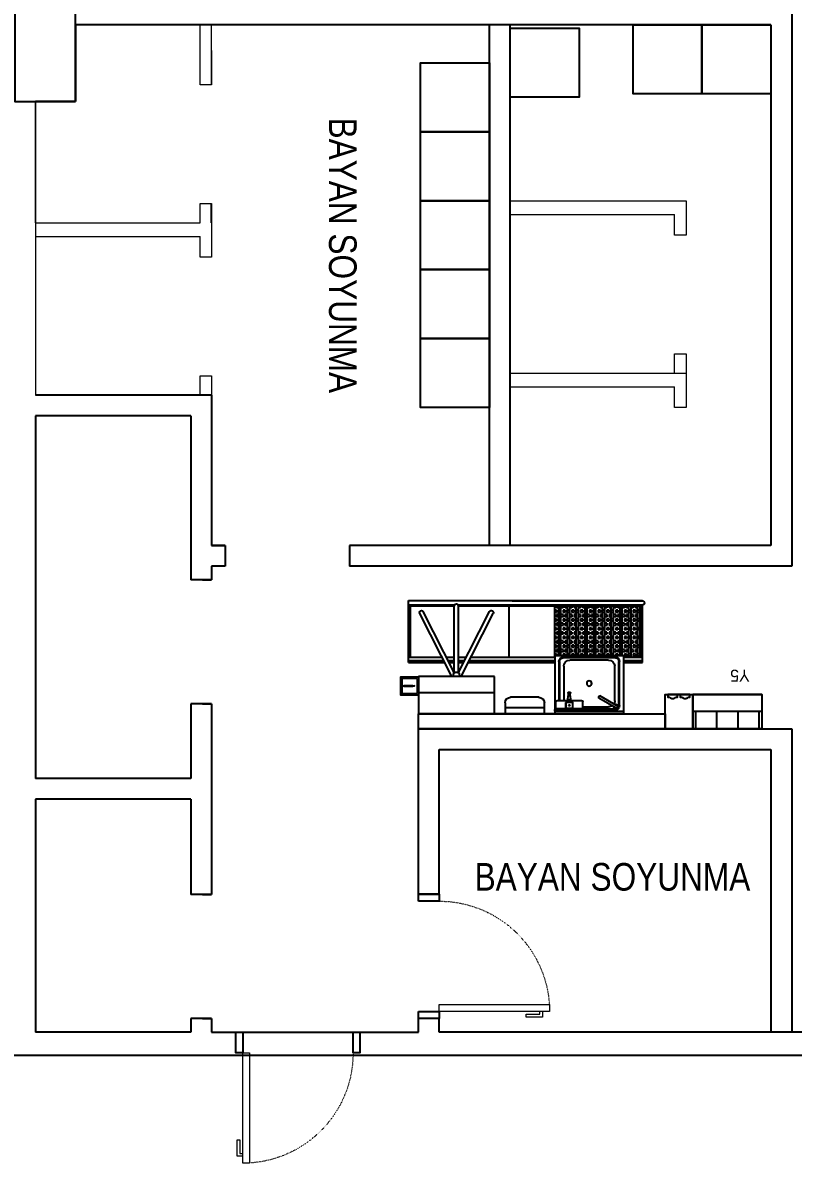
# Model space of a CAD drawing. Header units: millimetres. Extents: x -2535 to 6095, y 13368 to 17802.
# Drawn here: x 2771 to 3329, y 14390 to 15217 of the extents above; entities that cross this region are included whole.
import ezdxf
from ezdxf.enums import TextEntityAlignment as Align

# ---------------------------------------------------------------- set-up
doc = ezdxf.new("R2010")
doc.units = ezdxf.units.MM
doc.linetypes.add('DOT', pattern=[0.25, 0, -0.25])
for name, color, linetype, lineweight in [('KAPI', 32, 'Continuous', 0), ('kapi-acilis', 43, 'DOT', 0), ('Tezgah', 7, 'Continuous', 9), ('Yazı', 132, 'Continuous', 15)]:
    doc.layers.add(name, color=color, linetype=linetype, lineweight=lineweight)
for name, color, linetype in [('M-TEF-IS', 135, 'Continuous'), ('OC-Mutfak_Ekipman', 57, 'Continuous'), ('Soğuk Oda (Panel)', 155, 'Continuous')]:
    doc.layers.add(name, color=color, linetype=linetype)
doc.styles.add('TAKSİM', font='GOTHIC.TTF', dxfattribs={"height": 20})
doc.styles.add('yazı', font='swissck.ttf')

# ---------------------------------------------------------------- blocks, each defined once
blk = doc.blocks.new('J-K109l')
at = {"layer": 'KAPI', "linetype": 'Continuous'}
blk.add_lwpolyline([(5, 85), (1, 85), (1, 73), (3, 73), (3, 83), (5, 83)], dxfattribs=at)
blk.add_lwpolyline([(5, 10), (10, 10), (10, 90), (5, 90)], close=True, dxfattribs=at)
at = {"layer": 'kapi-acilis', "linetype": 'DOT'}
blk.add_arc((5, 10), 80, 0, 90, dxfattribs=at)
blk = doc.blocks.new('90')
at = {"linetype": 'Continuous', "ltscale": 5}
for p, q in [((-5892.45, 16570.68), (-5892.45, 16555.68)), ((-5892.45, 16555.68), (-5887.45, 16555.68)), ((-5807.45, 16555.68), (-5802.45, 16555.68))]:
    blk.add_line(p, q, dxfattribs=at)
for points in [[(-5887.45, 16555.68), (-5887.45, 16570.68), (-5892.45, 16570.68), (-5892.45, 16555.68)], [(-5802.45, 16555.68), (-5802.45, 16570.68), (-5807.45, 16570.68), (-5807.45, 16555.68)]]:
    blk.add_lwpolyline(points, dxfattribs=at)
blk.add_blockref('J-K109l', (-5892.45, 16560.68), dxfattribs=at)
blk = doc.blocks.new('önlük dolabı')
at = {"linetype": 'ByBlock'}
for p in [(1747.63, -2168.53), (1765.63, -2168.53)]:
    blk.add_line(p, (1763.63, -2168.53), dxfattribs=at)
blk.add_lwpolyline([(1745.63, -2143.53), (1765.63, -2143.53), (1765.63, -2168.53), (1745.63, -2168.53)], close=True, dxfattribs=at)
for points in [[(1749.13, -2166.53), (1747.63, -2166.53), (1747.63, -2168.53), (1754.63, -2168.53), (1754.63, -2166.53), (1753.13, -2166.53)], [(1758.13, -2166.53), (1756.63, -2166.53), (1756.63, -2168.53), (1763.63, -2168.53), (1763.63, -2166.53), (1762.13, -2166.53)]]:
    blk.add_lwpolyline(points, dxfattribs=at)
for centre in [(1751.13, -2168.03), (1760.13, -2168.03)]:
    blk.add_arc(centre, 2.5, 36.8699, 143.1301, dxfattribs=at)
blk = doc.blocks.new('bone+galoş+maske')
at = {"linetype": 'ByBlock'}
for p, q in [((1697.63, -2156.03), (1697.63, -2143.53)), ((1712.96, -2156.03), (1712.96, -2143.53)), ((1728.29, -2156.03), (1728.29, -2143.53)), ((1743.63, -2156.03), (1743.63, -2143.53)), ((1695.63, -2156.03), (1745.63, -2156.03)), ((1695.63, -2168.53), (1745.63, -2168.53))]:
    blk.add_line(p, q, dxfattribs=at)
blk.add_lwpolyline([(1695.63, -2143.53), (1745.63, -2143.53), (1745.63, -2168.53), (1695.63, -2168.53)], close=True, dxfattribs=at)
blk = doc.blocks.new('5454545')
at = {"layer": 'OC-Mutfak_Ekipman', "linetype": 'ByBlock'}
h = blk.add_hatch(dxfattribs=at)
h.set_pattern_fill('BOX', color=256, scale=0.25)
h.set_pattern_definition([(270, (-13758.788, 13930.6036), (-6.35, 4e-16), []), (270, (-13757.2005, 13930.6036), (-6.35, 4e-16), []), (360, (-13758.788, 13930.6036), (-8e-16, -6.35), [-1.5875, 1.5875]), (360, (-13758.788, 13929.016), (-8e-16, -6.35), [-1.5875, 1.5875]), (360, (-13758.788, 13927.4286), (-8e-16, -6.35), [1.5875, -1.5875]), (360, (-13758.788, 13925.841), (-8e-16, -6.35), [1.5875, -1.5875]), (270, (-13755.613, 13930.6036), (-6.35, 4e-16), [1.5875, -1.5875]), (270, (-13754.0255, 13930.6036), (-6.35, 4e-16), [1.5875, -1.5875])])
h.paths.add_polyline_path([(-6973.6, 14595.56), (-6973.6, 14558.56), (-6961.54, 14558.56), (-6961.54, 14559.45), (-6911.54, 14559.45), (-6911.54, 14595.56)])
for p, q in [((-6975.1, 14599.44), (-6975.1, 14599.56)), ((-6805.6, 14599.56), (-6975.1, 14599.56)), ((-6880.6, 14599.45), (-6975.1, 14599.45)), ((-6975.1, 14599.45), (-6880.6, 14599.45)), ((-6900.1, 14599.45), (-6900.1, 14599.56)), ((-6900.1, 14599.45), (-6805.6, 14599.45)), ((-6805.6, 14554.56), (-6805.6, 14599.56)), ((-6975.1, 14554.56), (-6975.1, 14596.27)), ((-6841.63, 14596.25), (-6975.1, 14596.25)), ((-6975.1, 14596.25), (-6841.63, 14596.25)), ((-6975.1, 14595.56), (-6841.75, 14595.56)), ((-6974.87, 14596.25), (-6841.63, 14596.25)), ((-6973.6, 14558.56), (-6973.6, 14595.56)), ((-6911.54, 14558.56), (-6911.54, 14595.56)), ((-6880.6, 14595.56), (-6841.75, 14595.56)), ((-6878.6, 14558.56), (-6878.6, 14595.56)), ((-6843.68, 14544.45), (-6866.87, 14590.12)), ((-6841.88, 14547.33), (-6864.27, 14591.62)), ((-6841.75, 14547.45), (-6841.75, 14595.76)), ((-6838.87, 14596.25), (-6805.6, 14596.25)), ((-6838.75, 14547.45), (-6838.75, 14595.76)), ((-6838.75, 14595.56), (-6805.6, 14595.56)), ((-6838.62, 14547.33), (-6816.23, 14591.62)), ((-6838.62, 14547.33), (-6816.23, 14591.62)), ((-6836.82, 14544.45), (-6813.63, 14590.12)), ((-6836.82, 14544.45), (-6813.63, 14590.12)), ((-6807.1, 14558.56), (-6807.1, 14595.56)), ((-6961.54, 14558.56), (-6975.1, 14558.56)), ((-6961.54, 14556.06), (-6975.1, 14556.06)), ((-6961.54, 14559.45), (-6911.54, 14559.45)), ((-6961.54, 14519.45), (-6961.54, 14559.45)), ((-6958.54, 14523.45), (-6958.54, 14555.45)), ((-6958.04, 14523.45), (-6958.04, 14555.45)), ((-6955.54, 14558.45), (-6917.54, 14558.45)), ((-6955.54, 14557.95), (-6917.54, 14557.95)), ((-6950.54, 14556.45), (-6922.54, 14556.45)), ((-6915.04, 14555.45), (-6915.04, 14526.95)), ((-6914.54, 14555.45), (-6914.54, 14526.95)), ((-6911.54, 14559.45), (-6911.54, 14519.45)), ((-6850.84, 14558.56), (-6911.54, 14558.56)), ((-6849.57, 14556.06), (-6911.54, 14556.06)), ((-6850.84, 14558.56), (-6880.6, 14558.56)), ((-6849.57, 14556.06), (-6880.6, 14556.06)), ((-6841.75, 14558.56), (-6847.56, 14558.56)), ((-6841.75, 14556.06), (-6846.29, 14556.06)), ((-6832.94, 14558.56), (-6838.75, 14558.56)), ((-6834.21, 14556.06), (-6838.75, 14556.06)), ((-6805.6, 14556.06), (-6830.93, 14556.06)), ((-6805.6, 14558.56), (-6829.66, 14558.56)), ((-6961.54, 14554.56), (-6975.1, 14554.56)), ((-6955.04, 14526.95), (-6955.04, 14551.95)), ((-6918.04, 14551.95), (-6918.04, 14526.95)), ((-6848.81, 14554.56), (-6911.54, 14554.56)), ((-6848.81, 14554.56), (-6880.6, 14554.56)), ((-6841.75, 14554.56), (-6845.53, 14554.56)), ((-6841.75, 14547.45), (-6838.75, 14547.45)), ((-6834.97, 14554.56), (-6838.75, 14554.56)), ((-6805.6, 14554.56), (-6831.69, 14554.56)), ((-6867.75, 14517.45), (-6867.75, 14544.45)), ((-6867.75, 14544.45), (-6812.75, 14544.45)), ((-6842.75, 14544.45), (-6842.39, 14546.62)), ((-6838.11, 14546.62), (-6837.75, 14544.45)), ((-6812.75, 14544.45), (-6812.75, 14517.45)), ((-6957.12, 14523.08), (-6944.26, 14530.51)), ((-6923.07, 14527.6), (-6922.94, 14530.45)), ((-6922.94, 14532.65), (-6922.94, 14532.65)), ((-6922.94, 14530.45), (-6921.14, 14530.45)), ((-6922.74, 14532.85), (-6921.34, 14532.85)), ((-6922.74, 14532.45), (-6921.34, 14532.45)), ((-6922.64, 14530.45), (-6922.64, 14532.45)), ((-6922.64, 14530.45), (-6921.44, 14530.45)), ((-6921.44, 14530.45), (-6921.44, 14532.45)), ((-6921.14, 14532.65), (-6921.14, 14532.65)), ((-6921.02, 14527.6), (-6921.14, 14530.45)), ((-6812.75, 14532.95), (-6867.75, 14532.95)), ((-6956.14, 14521.57), (-6943.43, 14528.91)), ((-6931.79, 14522.45), (-6950.54, 14522.45)), ((-6931.79, 14521.05), (-6931.79, 14526.25)), ((-6931.09, 14526.95), (-6912.99, 14526.95)), ((-6923.24, 14526.95), (-6920.84, 14526.95)), ((-6922.69, 14523.5), (-6922.69, 14523.7)), ((-6922.69, 14523.7), (-6921.39, 14523.7)), ((-6921.39, 14523.5), (-6922.69, 14523.5)), ((-6922.04, 14523.7), (-6922.04, 14523.5)), ((-6921.39, 14523.7), (-6921.39, 14523.5)), ((-6919.19, 14526.95), (-6916.79, 14526.95)), ((-6916.04, 14526.95), (-6913.94, 14526.95)), ((-6912.29, 14521.05), (-6912.29, 14526.25)), ((-6903.99, 14517.45), (-6903.99, 14525.45)), ((-6899.99, 14529.45), (-6879.49, 14529.45)), ((-6875.49, 14525.45), (-6875.49, 14517.45)), ((-6911.54, 14519.45), (-6961.54, 14519.45)), ((-6961.54, 14517.45), (-6961.54, 14519.45)), ((-6961.54, 14517.45), (-6812.75, 14517.45)), ((-6932.09, 14520.95), (-6955.54, 14520.95)), ((-6932.54, 14520.45), (-6955.54, 14520.45)), ((-6932.54, 14520.55), (-6911.54, 14520.55)), ((-6932.54, 14519.45), (-6932.54, 14520.55)), ((-6932.54, 14519.45), (-6911.54, 14519.45)), ((-6932.54, 14519.45), (-6911.54, 14519.45)), ((-6931.79, 14521.05), (-6912.29, 14521.05)), ((-6911.54, 14519.45), (-6911.54, 14520.55)), ((-6911.54, 14519.45), (-6911.54, 14517.45)), ((-6875.49, 14522), (-6903.99, 14522))]:
    blk.add_line(p, q, dxfattribs=at)
for points in [[(-6812.75, 14530.95), (-6800, 14530.95), (-6800, 14544.32), (-6812.75, 14544.32)], [(-6919.44, 14525.65), (-6919.44, 14521.55), (-6924.64, 14521.55), (-6924.64, 14525.65)]]:
    blk.add_lwpolyline(points, close=True, dxfattribs=at)
for points in [[(-6810.75, 14531.95), (-6802, 14531.95, 0.414214), (-6801, 14532.95), (-6801, 14542.32, 0.414214), (-6802, 14543.32), (-6810.75, 14543.32, 0.414214), (-6811.75, 14542.32), (-6811.75, 14532.95, 0.414214)], [(-6919.54, 14525.35), (-6919.54, 14521.85, -0.414214), (-6919.74, 14521.65), (-6924.34, 14521.65, -0.414214), (-6924.54, 14521.85), (-6924.54, 14525.35, -0.414214), (-6924.34, 14525.55), (-6919.74, 14525.55, -0.414214)]]:
    blk.add_lwpolyline(points, format="xyb", close=True, dxfattribs=at)
at = {"layer": 'OC-Mutfak_Ekipman'}
blk.add_lwpolyline([(-6991.54, 14506.56), (-6812.75, 14506.56), (-6812.75, 14517.45), (-6991.54, 14517.45)], close=True, dxfattribs=at)
at = {"layer": 'OC-Mutfak_Ekipman', "linetype": 'ByBlock'}
blk.add_circle((-6936.54, 14539.45), 1.86, dxfattribs=at)
for centre, radius, start, end in [((-6974.87, 14597.85), 1.6, 90, 270), ((-6840.25, 14595.66), 1.5, 356.18593, 183.81407), ((-6865.57, 14590.87), 1.5, 30, 210), ((-6814.93, 14590.87), 1.5, 330, 150), ((-6955.54, 14555.45), 3, 90, 180), ((-6955.54, 14555.45), 2.5, 90, 180), ((-6950.54, 14551.95), 4.5, 90, 180), ((-6922.54, 14551.95), 4.5, 0, 90), ((-6917.54, 14555.45), 3, 0, 90), ((-6917.54, 14555.45), 2.5, 0, 90), ((-6841.4, 14546.45), 1, 90, 170.53768), ((-6839.1, 14546.45), 1, 9.46232, 90), ((-6944.66, 14529.29), 1.28, 342.39839, 71.85469), ((-6922.74, 14532.65), 0.2, 90, 180), ((-6922.74, 14532.65), 0.2, 180, 270), ((-6921.34, 14532.65), 0.2, 0, 90), ((-6921.34, 14532.65), 0.2, 270, 0), ((-6955.54, 14523.45), 3, 180, 270), ((-6955.54, 14523.45), 2.5, 180, 270), ((-6955.63, 14522.98), 1.5, 63.90363, 349.94622), ((-6950.54, 14526.95), 4.5, 180, 210.74907), ((-6950.54, 14526.95), 4.5, 234.42539, 270), ((-6931.09, 14526.25), 0.7, 90, 180), ((-6921.73, 14526.9), 1.51, 150.13987, 177.96934), ((-6922.04, 14523.41), 4.36, 76.72672, 103.27328), ((-6922.35, 14526.9), 1.51, 2.03066, 29.86013), ((-6912.99, 14526.25), 0.7, 0, 90), ((-6899.99, 14525.45), 4, 90, 180), ((-6879.49, 14525.45), 4, 0, 90), ((-6931.57, 14519.9), 1.17, 100.99726, 146.38288), ((-6912.51, 14519.9), 1.17, 33.61712, 79.00274)]:
    blk.add_arc(centre, radius, start, end, dxfattribs=at)
at = {"layer": 'OC-Mutfak_Ekipman', "linetype": 'ByBlock', "extrusion": (0, 0, -1)}
blk.add_ellipse((-6805.4, 14537.64), major_axis=(4.41, 0), ratio=0.102804, dxfattribs=at)
at = {"layer": 'OC-Mutfak_Ekipman', "xscale": -1, "rotation": 180}
for name in ['bone+galoş+maske', 'önlük dolabı']:
    blk.add_blockref(name, (-8757.17, 12363.03), dxfattribs=at)

msp = doc.modelspace()

# ---------------------------------------------------------------- linework, layer by layer
for p, q in [((3327.868, 15956.496), (3327.868, 14822.996)), ((3312.868, 15215.496), (2808.868, 15215.496)), ((3108.868, 14837.996), (3108.868, 15215.496)), ((3123.868, 14837.996), (3123.868, 15215.496)), ((3312.868, 15215.496), (3312.868, 14837.996)), ((2907.368, 14946.996), (2779.868, 14946.996)), ((2907.368, 14946.996), (2907.368, 14837.996)), ((2779.868, 14931.996), (2779.868, 14668.996)), ((2892.368, 14931.996), (2779.868, 14931.996)), ((2892.368, 14931.996), (2892.368, 14813.068)), ((2917.368, 14837.996), (2907.368, 14837.996)), ((2907.368, 14837.996), (2917.368, 14837.996)), ((2917.368, 14837.996), (2917.368, 14822.996)), ((3312.868, 14837.996), (3007.368, 14837.996)), ((3007.368, 14837.996), (3007.368, 14822.996)), ((2907.368, 14822.996), (2907.368, 14813.068)), ((2917.368, 14822.996), (2907.368, 14822.996)), ((3327.868, 14822.996), (3007.368, 14822.996)), ((2907.368, 14813.068), (2892.368, 14813.068)), ((2900.809, 14813.068), (2907.368, 14813.068)), ((2892.368, 14723.068), (2892.368, 14668.996)), ((2907.368, 14723.068), (2892.368, 14723.068)), ((2900.809, 14723.068), (2907.368, 14723.068)), ((2907.368, 14723.068), (2907.368, 14584.924)), ((3057.368, 14584.996), (3057.368, 14704.996)), ((3057.368, 14704.996), (3327.868, 14704.996)), ((3327.868, 14704.996), (3327.868, 14484.996)), ((3072.368, 14584.996), (3072.368, 14689.996)), ((3072.368, 14689.996), (3312.868, 14689.996)), ((3312.868, 14689.996), (3312.868, 14484.996)), ((2892.368, 14668.996), (2779.868, 14668.996)), ((2779.868, 14653.996), (2779.868, 14484.996)), ((2892.368, 14653.996), (2779.868, 14653.996)), ((2892.368, 14653.996), (2892.368, 14584.924)), ((2907.368, 14584.924), (2892.368, 14584.924)), ((2900.809, 14584.924), (2907.368, 14584.924)), ((2892.368, 14494.924), (2892.368, 14484.996)), ((2907.368, 14494.924), (2892.368, 14494.924)), ((2900.809, 14494.924), (2907.368, 14494.924)), ((2907.368, 14494.924), (2907.368, 14484.996)), ((3057.368, 14484.996), (3057.368, 14494.996)), ((3072.368, 14484.996), (3072.368, 14494.996)), ((3072.368, 14484.996), (3072.368, 14494.996)), ((2892.368, 14484.996), (2779.868, 14484.996)), ((2907.368, 14484.996), (3057.368, 14484.996)), ((3475.368, 14484.996), (3072.368, 14484.996)), ((3554.42, 14467.996), (428.868, 14467.996))]:
    msp.add_line(p, q)
at = {"layer": 'M-TEF-IS'}
for points in [[(3123.868, 15212.996), (3173.868, 15212.996), (3173.868, 15162.996), (3123.868, 15162.996)], [(3262.868, 15215.496), (3262.868, 15165.496), (3212.868, 15165.496), (3212.868, 15215.496)], [(3312.868, 15215.496), (3312.868, 15165.496), (3262.868, 15165.496), (3262.868, 15215.496)], [(3108.868, 15187.996), (3108.868, 15137.996), (3058.868, 15137.996), (3058.868, 15187.996)], [(3108.868, 15137.996), (3108.868, 15087.996), (3058.868, 15087.996), (3058.868, 15137.996)], [(3108.868, 15087.996), (3108.868, 15037.996), (3058.868, 15037.996), (3058.868, 15087.996)], [(3108.868, 15037.996), (3108.868, 14987.996), (3058.868, 14987.996), (3058.868, 15037.996)], [(3108.868, 14987.996), (3108.868, 14937.996), (3058.868, 14937.996), (3058.868, 14987.996)]]:
    msp.add_lwpolyline(points, close=True, dxfattribs=at)
at = {"layer": 'Soğuk Oda (Panel)', "color": 0}
for p, q in [((2808.868, 15215.496), (2808.868, 15159.996)), ((2808.868, 15159.996), (2779.868, 15159.996))]:
    msp.add_line(p, q, dxfattribs=at)
at = {"layer": 'Soğuk Oda (Panel)', "color": 1}
for p, q in [((2907.368, 15071.996), (2907.368, 15085.953)), ((3072.368, 14584.996), (3057.368, 14584.996)), ((3072.368, 14494.996), (3057.368, 14494.996))]:
    msp.add_line(p, q, dxfattribs=at)
at = {"layer": 'Soğuk Oda (Panel)', "color": 0}
msp.add_lwpolyline([(2808.868, 15159.996), (2808.868, 15230.496), (2764.868, 15230.496), (2764.868, 15159.996)], close=True, dxfattribs=at)
at = {"layer": 'Tezgah'}
for p, q in [((2899.035, 15171.958), (2899.035, 15215.496)), ((2907.368, 15171.958), (2907.368, 15215.496)), ((2779.868, 15159.996), (2779.868, 14946.996)), ((2779.868, 15071.996), (2779.868, 15159.996)), ((3123.868, 15087.997), (3251.368, 15087.997)), ((3123.868, 15077.997), (3243.035, 15077.997)), ((2779.868, 15061.996), (2899.035, 15061.996)), ((3123.868, 14962.996), (3251.368, 14962.996)), ((3123.868, 14952.996), (3243.035, 14952.996)), ((2779.868, 14946.996), (2907.368, 14946.996))]:
    msp.add_line(p, q, dxfattribs=at)
for points in [[(2907.368, 15196.996), (2907.368, 15171.958), (2899.035, 15171.958), (2899.035, 15186.996)], [(2779.868, 15071.996), (2899.035, 15071.996), (2899.035, 15085.953), (2907.368, 15085.953), (2907.368, 15071.995)], [(3251.368, 15087.997), (3251.368, 15062.959), (3243.035, 15062.959), (3243.035, 15077.997)], [(2907.368, 15071.996), (2907.368, 15046.958), (2899.035, 15046.958), (2899.035, 15061.996)], [(3243.035, 14962.996), (3243.035, 14976.953), (3251.368, 14976.953), (3251.368, 14962.996)], [(2899.035, 14946.995), (2899.035, 14960.953), (2907.368, 14960.953), (2907.368, 14946.995)], [(3251.368, 14962.996), (3251.368, 14937.958), (3243.035, 14937.958), (3243.035, 14952.996)]]:
    msp.add_lwpolyline(points, dxfattribs=at)

# ---------------------------------------------------------------- block references
at = {"layer": 'Soğuk Oda (Panel)', "color": 1, "xscale": -1}
msp.add_blockref('5454545', (-3755.382, 198.431), dxfattribs=at)
for p, rotation in [((-13498.314, 20387.442), 270.0000000000001), ((8817.441, 31040.678), 180)]:
    msp.add_blockref('90', p, dxfattribs=dict(at, rotation=rotation))

# ---------------------------------------------------------------- texts
at = {"style": 'TAKSİM'}
msp.add_text('Y5', height=8.64, rotation=180, dxfattribs=at).set_placement((3290.367, 14747.869), align=Align.CENTER)
at = {"layer": 'Yazı', "color": 0, "style": 'yazı'}
msp.add_text('BAYAN SOYUNMA', height=20, rotation=270, dxfattribs=at).set_placement((2992.544, 15148.268))
msp.add_text('BAYAN SOYUNMA', height=20, dxfattribs=at).set_placement((3098.06, 14587.672))

doc.saveas('drawing.dxf')
